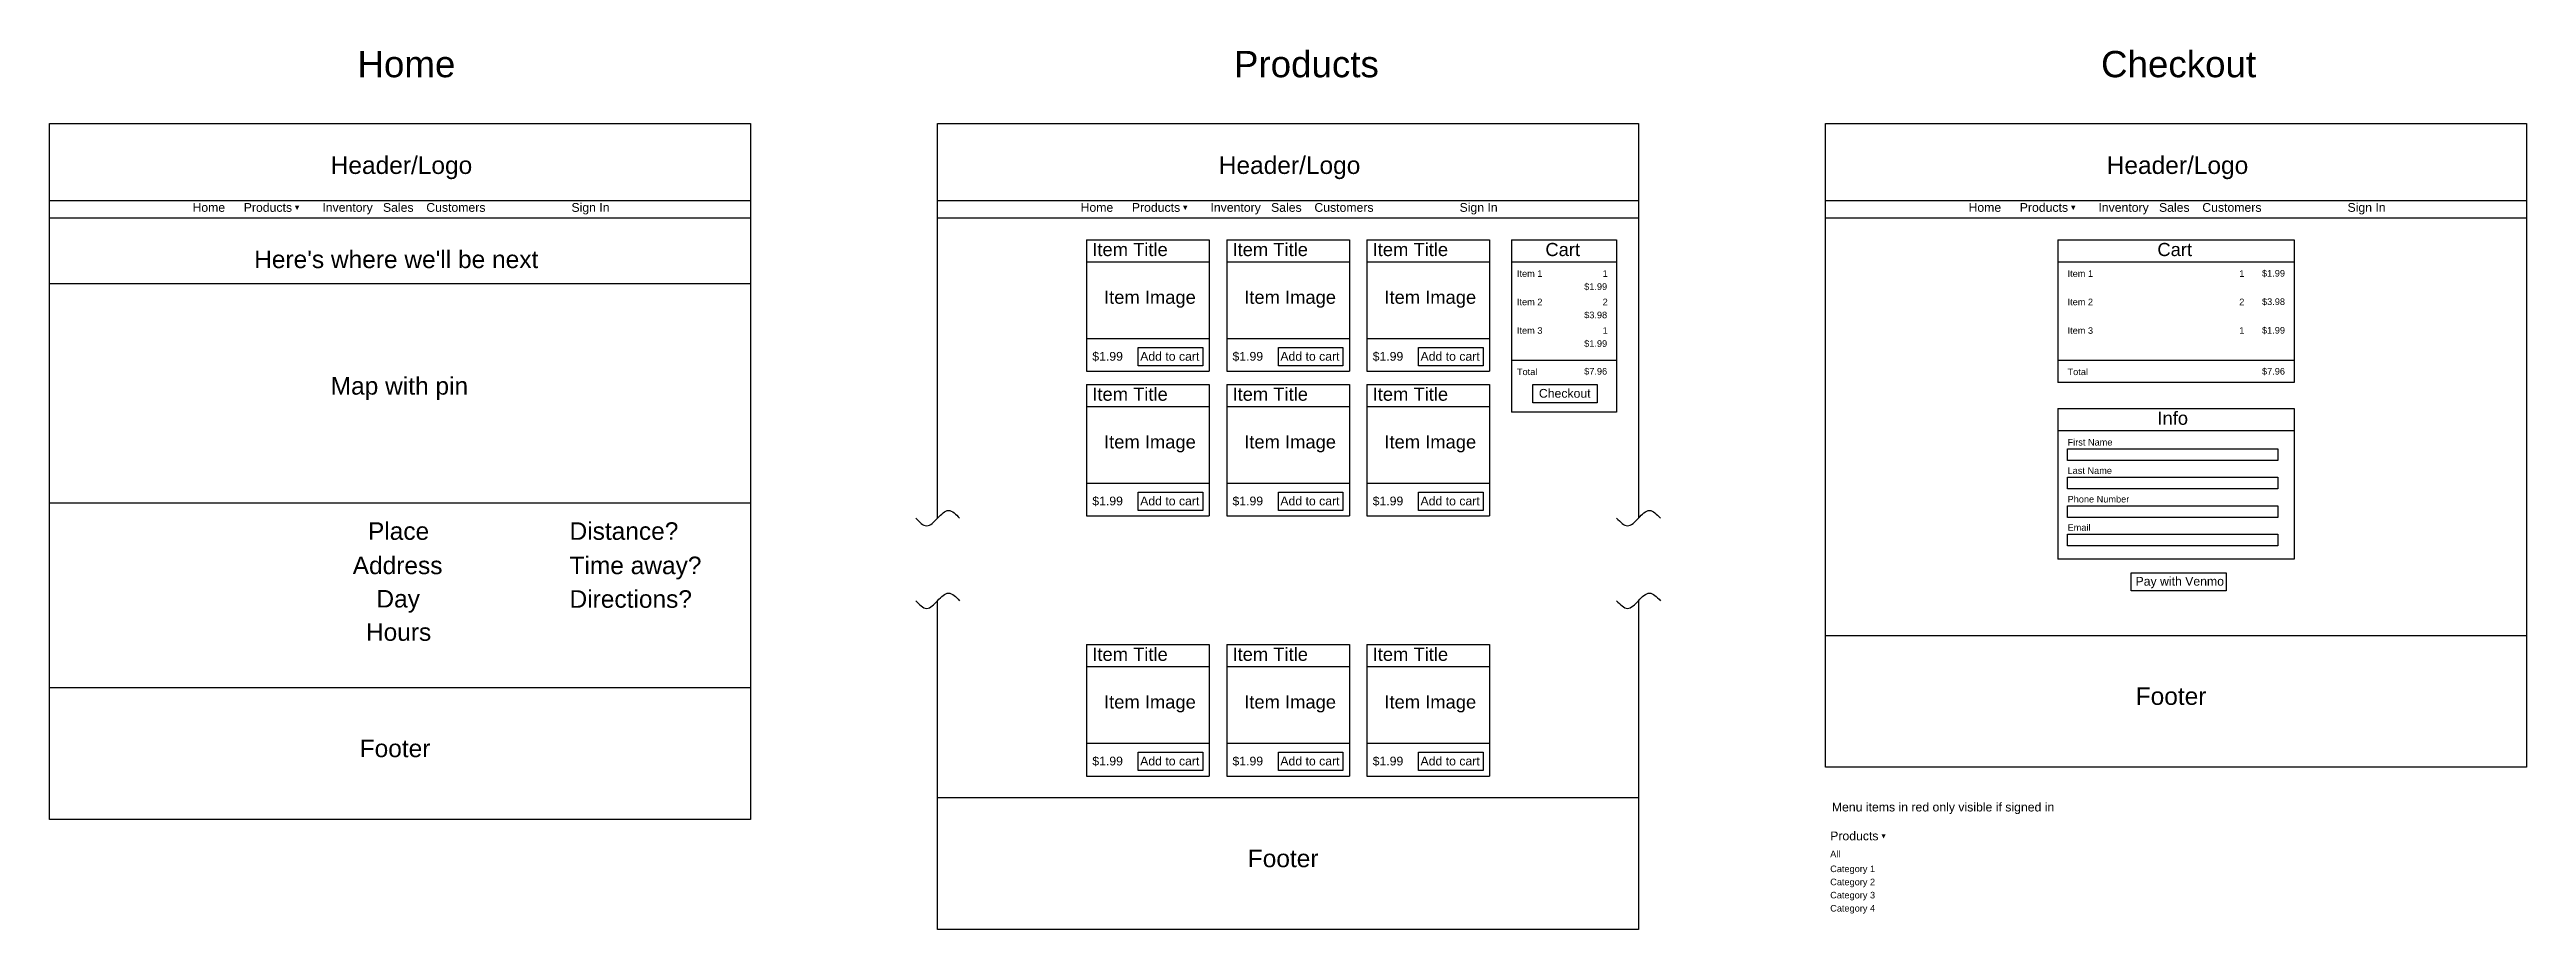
# Model space of a CAD drawing. Header units: inches. Extents: x 10.7 to 67.2, y -0.7 to 19.3.
import ezdxf

# ---------------------------------------------------------------- set-up
doc = ezdxf.new("R2010")
doc.units = ezdxf.units.IN
doc.header["$MEASUREMENT"] = 0
doc.styles.get("Standard").update_dxf_attribs({"font": 'arial.ttf'})

msp = doc.modelspace()

# ---------------------------------------------------------------- hatches: boundary and pattern name
h = msp.add_hatch(color=256)
h.dxf.hatch_style = 1
h.paths.add_polyline_path([(16.392, 15.776), (16.292, 15.776), (16.342, 15.676)])
h = msp.add_hatch(color=256)
h.dxf.hatch_style = 1
h.paths.add_polyline_path([(36.666, 15.776), (36.566, 15.776), (36.616, 15.676)])
h = msp.add_hatch(color=256)
h.dxf.hatch_style = 1
h.paths.add_polyline_path([(56.936, 15.776), (56.836, 15.776), (56.886, 15.676)])
h = msp.add_hatch(color=256)
h.dxf.hatch_style = 1
h.paths.add_polyline_path([(52.608, 1.439), (52.508, 1.439), (52.558, 1.339)])

# ---------------------------------------------------------------- linework, layer by layer
for p, q in [((10.689, 17.65), (26.689, 17.65)), ((10.689, 1.776), (10.689, 17.65)), ((26.689, 17.65), (26.689, 1.776)), ((30.963, 17.65), (46.963, 17.65)), ((30.963, 8.65), (30.963, 17.65)), ((46.963, 17.65), (46.963, 8.65)), ((51.234, 17.65), (67.234, 17.65)), ((51.234, 2.968), (51.234, 17.65)), ((67.234, 17.65), (67.234, 2.968)), ((10.689, 15.9), (26.689, 15.9)), ((30.963, 15.9), (46.963, 15.9)), ((51.234, 15.9), (67.234, 15.9)), ((10.689, 15.5), (26.689, 15.5)), ((30.963, 15.5), (46.963, 15.5)), ((51.234, 15.5), (67.234, 15.5)), ((34.363, 15), (37.163, 15)), ((34.363, 15), (34.363, 12)), ((37.163, 15), (37.163, 12)), ((37.563, 15), (37.563, 12)), ((37.563, 15), (40.363, 15)), ((40.363, 15), (40.363, 12)), ((40.763, 15), (40.763, 12)), ((40.763, 15), (43.563, 15)), ((43.563, 15), (43.563, 12)), ((44.063, 15), (46.463, 15)), ((44.063, 15), (44.063, 11.069)), ((46.463, 15), (46.463, 11.069)), ((56.534, 15), (61.934, 15)), ((56.534, 15), (56.534, 11.742)), ((61.934, 15), (61.934, 11.742)), ((34.363, 14.5), (37.163, 14.5)), ((37.563, 14.5), (40.363, 14.5)), ((40.763, 14.5), (43.563, 14.5)), ((44.063, 14.5), (46.463, 14.5)), ((56.534, 14.5), (61.934, 14.5)), ((10.689, 14), (26.689, 14)), ((34.363, 12.75), (37.163, 12.75)), ((37.563, 12.75), (40.363, 12.75)), ((40.763, 12.75), (43.563, 12.75)), ((34.363, 12), (37.163, 12)), ((37.563, 12), (40.363, 12)), ((40.763, 12), (43.563, 12)), ((46.463, 12.246), (44.063, 12.246)), ((61.934, 12.246), (56.534, 12.246)), ((34.363, 11.7), (37.163, 11.7)), ((34.363, 11.7), (34.363, 8.7)), ((37.163, 11.7), (37.163, 8.7)), ((37.563, 11.7), (40.363, 11.7)), ((37.563, 11.7), (37.563, 8.7)), ((40.363, 11.7), (40.363, 8.7)), ((40.763, 11.7), (43.563, 11.7)), ((40.763, 11.7), (40.763, 8.7)), ((43.563, 11.7), (43.563, 8.7)), ((61.934, 11.742), (56.534, 11.742)), ((34.363, 11.2), (37.163, 11.2)), ((37.563, 11.2), (40.363, 11.2)), ((40.763, 11.2), (43.563, 11.2)), ((46.463, 11.069), (44.063, 11.069)), ((56.534, 11.152), (61.934, 11.152)), ((56.534, 11.152), (56.534, 7.711)), ((61.934, 11.152), (61.934, 7.711)), ((56.534, 10.652), (61.934, 10.652)), ((34.363, 9.45), (37.163, 9.45)), ((37.563, 9.45), (40.363, 9.45)), ((40.763, 9.45), (43.563, 9.45)), ((10.689, 9), (26.689, 9)), ((34.363, 8.7), (37.163, 8.7)), ((37.563, 8.7), (40.363, 8.7)), ((40.763, 8.7), (43.563, 8.7)), ((61.934, 7.711), (56.534, 7.711)), ((30.963, -0.734), (30.963, 6.766)), ((46.963, 6.766), (46.963, -0.734)), ((34.363, 5.766), (37.163, 5.766)), ((34.363, 5.766), (34.363, 2.766)), ((37.163, 5.766), (37.163, 2.766)), ((37.563, 5.766), (40.363, 5.766)), ((37.563, 5.766), (37.563, 2.766)), ((40.363, 5.766), (40.363, 2.766)), ((40.763, 5.766), (43.563, 5.766)), ((40.763, 5.766), (40.763, 2.766)), ((43.563, 5.766), (43.563, 2.766)), ((67.234, 5.968), (51.234, 5.968)), ((34.363, 5.266), (37.163, 5.266)), ((37.563, 5.266), (40.363, 5.266)), ((40.763, 5.266), (43.563, 5.266)), ((26.689, 4.776), (10.689, 4.776)), ((34.363, 3.516), (37.163, 3.516)), ((37.563, 3.516), (40.363, 3.516)), ((40.763, 3.516), (43.563, 3.516)), ((67.234, 2.968), (51.234, 2.968)), ((46.963, 2.266), (30.963, 2.266)), ((34.363, 2.766), (37.163, 2.766)), ((37.563, 2.766), (40.363, 2.766)), ((40.763, 2.766), (43.563, 2.766)), ((26.689, 1.776), (10.689, 1.776)), ((46.963, -0.734), (30.963, -0.734))]:
    msp.add_line(p, q)
for points in [[(35.541, 12.542), (37.014, 12.542), (37.014, 12.126), (35.541, 12.126)], [(38.741, 12.542), (40.214, 12.542), (40.214, 12.126), (38.741, 12.126)], [(41.941, 12.542), (43.414, 12.542), (43.414, 12.126), (41.941, 12.126)], [(44.549, 11.697), (46.021, 11.697), (46.021, 11.281), (44.549, 11.281)], [(56.753, 10.231), (61.558, 10.231), (61.558, 9.966), (56.753, 9.966)], [(35.541, 9.242), (37.014, 9.242), (37.014, 8.826), (35.541, 8.826)], [(38.741, 9.242), (40.214, 9.242), (40.214, 8.826), (38.741, 8.826)], [(41.941, 9.242), (43.414, 9.242), (43.414, 8.826), (41.941, 8.826)], [(56.753, 9.586), (61.558, 9.586), (61.558, 9.32), (56.753, 9.32)], [(56.753, 8.931), (61.558, 8.931), (61.558, 8.665), (56.753, 8.665)], [(56.753, 8.285), (61.558, 8.285), (61.558, 8.02), (56.753, 8.02)], [(58.206, 7.402), (60.38, 7.402), (60.38, 6.991), (58.206, 6.991)], [(35.541, 3.308), (37.014, 3.308), (37.014, 2.892), (35.541, 2.892)], [(38.741, 3.308), (40.214, 3.308), (40.214, 2.892), (38.741, 2.892)], [(41.941, 3.308), (43.414, 3.308), (43.414, 2.892), (41.941, 2.892)]]:
    msp.add_lwpolyline(points, close=True)
for points in [[(30.463, 8.65), (30.713, 8.475), (30.963, 8.65), (31.213, 8.825), (31.463, 8.65)], [(46.463, 8.65), (46.713, 8.475), (46.963, 8.65), (47.213, 8.825), (47.463, 8.65)], [(30.463, 6.766), (30.713, 6.591), (30.963, 6.766), (31.213, 6.941), (31.463, 6.766)], [(46.463, 6.766), (46.713, 6.591), (46.963, 6.766), (47.213, 6.941), (47.463, 6.766)]]:
    msp.add_spline(points, degree=3)

# ---------------------------------------------------------------- texts
at = {"attachment_point": 1}
for s, width, insert, char_height in [('Home', 5.81089, (17.718, 19.308), 0.6), ('Products', 5.81089, (37.728, 19.308), 0.6), ('Checkout', 5.81089, (57.522, 19.308), 0.6), ('Header/Logo', 5.81089, (17.108, 16.902), 0.4), ('Header/Logo', 5.81089, (37.382, 16.902), 0.4), ('Header/Logo', 5.81089, (57.652, 16.902), 0.4), ('Home', 5.81089, (13.953, 15.838), 0.2), ('Products', 5.81089, (15.123, 15.838), 0.2), ('Sign In', 5.81089, (22.604, 15.838), 0.2), ('Home', 5.81089, (34.227, 15.838), 0.2), ('Products', 5.81089, (35.397, 15.838), 0.2), ('Sign In', 5.81089, (42.878, 15.838), 0.2), ('Home', 5.81089, (54.497, 15.838), 0.2), ('Products', 5.81089, (55.667, 15.838), 0.2), ('Sign In', 5.81089, (63.149, 15.838), 0.2), ("Here's where we'll be next", 6.84899, (15.361, 14.754), 0.4), ('Item Title', 5.81089, (34.494, 14.928), 0.3), ('Item Title', 5.81089, (37.694, 14.928), 0.3), ('Item Title', 5.81089, (40.894, 14.928), 0.3), ('Cart', 5.81089, (44.838, 14.928), 0.3), ('Cart', 5.81089, (58.809, 14.928), 0.3), ('Item 1', 5.81089, (44.188, 14.304), 0.15), ('1', 5.81089, (46.145, 14.304), 0.15), ('Item 1', 5.81089, (56.758, 14.304), 0.15), ('1', 5.81089, (60.677, 14.304), 0.15), ('$1.99', 5.81089, (61.197, 14.31), 0.15), ('Item Image', 5.81089, (34.762, 13.84), 0.3), ('Item Image', 5.81089, (37.962, 13.84), 0.3), ('Item Image', 5.81089, (41.162, 13.84), 0.3), ('Item 2', 5.81089, (44.188, 13.657), 0.15), ('$1.99', 5.81089, (45.723, 14.007), 0.15), ('2', 5.81089, (46.145, 13.657), 0.15), ('Item 2', 5.81089, (56.758, 13.657), 0.15), ('2', 5.81089, (60.677, 13.657), 0.15), ('$3.98', 5.81089, (61.197, 13.663), 0.15), ('Item 3', 5.81089, (44.188, 13.005), 0.15), ('$3.98', 5.81089, (45.723, 13.36), 0.15), ('Item 3', 5.81089, (56.758, 13.005), 0.15), ('$1.99', 5.81089, (61.197, 13.01), 0.15), ('$1.99', 5.81089, (34.494, 12.441), 0.2), ('Add to cart', 5.81089, (35.587, 12.441), 0.2), ('$1.99', 5.81089, (37.694, 12.441), 0.2), ('Add to cart', 5.81089, (38.787, 12.441), 0.2), ('$1.99', 5.81089, (40.894, 12.441), 0.2), ('Add to cart', 5.81089, (41.987, 12.441), 0.2), ('$1.99', 5.81089, (45.723, 12.708), 0.15), ('1', 5.81089, (46.145, 13.005), 0.15), ('1', 5.81089, (60.677, 13.005), 0.15), ('Map with pin', 5.81089, (17.108, 11.867), 0.4), ('Total', 5.81089, (44.188, 12.063), 0.15), ('$7.96', 5.81089, (45.723, 12.074), 0.15), ('Total', 5.81089, (56.758, 12.063), 0.15), ('$7.96', 5.81089, (61.197, 12.074), 0.15), ('Item Title', 5.81089, (34.494, 11.628), 0.3), ('Item Title', 5.81089, (37.694, 11.628), 0.3), ('Item Title', 5.81089, (40.894, 11.628), 0.3), ('Checkout', 5.81089, (44.689, 11.597), 0.2), ('Info', 5.81089, (58.809, 11.08), 0.3), ('Item Image', 5.81089, (34.762, 10.54), 0.3), ('Item Image', 5.81089, (37.962, 10.54), 0.3), ('Item Image', 5.81089, (41.162, 10.54), 0.3), ('First Name', 5.81089, (56.758, 10.456), 0.15), ('Last Name', 5.81089, (56.758, 9.809), 0.15), ('$1.99', 5.81089, (34.494, 9.141), 0.2), ('Add to cart', 5.81089, (35.587, 9.141), 0.2), ('$1.99', 5.81089, (37.694, 9.141), 0.2), ('Add to cart', 5.81089, (38.787, 9.141), 0.2), ('$1.99', 5.81089, (40.894, 9.141), 0.2), ('Add to cart', 5.81089, (41.987, 9.141), 0.2), ('Phone Number', 5.81089, (56.758, 9.157), 0.15), ('\\pi2.23969;Place', 5.81089, (15.719, 8.555), 0.4), ('Distance?', 5.81089, (22.56, 8.555), 0.4), ('Email', 5.81089, (56.758, 8.511), 0.15), ('\\pi1.89125;Address', 5.81089, (15.719, 7.772), 0.4), ('Time away?', 5.81089, (22.56, 7.772), 0.4), ('\\pi2.43259;Day', 5.81089, (15.719, 7.011), 0.4), ('Directions?', 5.81089, (22.56, 7.005), 0.4), ('Pay with Venmo', 5.81089, (58.31, 7.31), 0.2), ('\\pi2.1933;Hours', 5.81089, (15.719, 6.251), 0.4), ('Item Title', 5.81089, (34.494, 5.694), 0.3), ('Item Title', 5.81089, (37.694, 5.694), 0.3), ('Item Title', 5.81089, (40.894, 5.694), 0.3), ('Item Image', 5.81089, (34.762, 4.607), 0.3), ('Item Image', 5.81089, (37.962, 4.607), 0.3), ('Item Image', 5.81089, (41.162, 4.607), 0.3), ('Footer', 5.81089, (58.313, 4.789), 0.4), ('Footer', 5.81089, (17.769, 3.597), 0.4), ('$1.99', 5.81089, (34.494, 3.208), 0.2), ('Add to cart', 5.81089, (35.587, 3.208), 0.2), ('$1.99', 5.81089, (37.694, 3.208), 0.2), ('Add to cart', 5.81089, (38.787, 3.208), 0.2), ('$1.99', 5.81089, (40.894, 3.208), 0.2), ('Add to cart', 5.81089, (41.987, 3.208), 0.2), ('Products', 5.81089, (51.339, 1.5), 0.2), ('Footer', 5.81089, (38.043, 1.087), 0.4), ('All', 5.81089, (51.339, 1.063), 0.15), ('Category 1', 5.81089, (51.339, 0.724), 0.15), ('Category 2', 5.81089, (51.339, 0.424), 0.15), ('Category 3', 5.81089, (51.339, 0.124), 0.15), ('Category 4', 5.81089, (51.339, -0.176), 0.15)]:
    msp.add_mtext_dynamic_manual_height_columns(s, width=width, gutter_width=1, heights=[0], dxfattribs=dict(at, insert=insert, char_height=char_height))
at = {"color": 242, "true_color": 0xcd2027, "char_height": 0.2, "attachment_point": 1}
for s, insert in [('Inventory', (16.918, 15.838)), ('Sales', (18.301, 15.838)), ('Customers', (19.29, 15.838)), ('Inventory', (37.192, 15.838)), ('Sales', (38.575, 15.838)), ('Customers', (39.564, 15.838)), ('Inventory', (57.462, 15.838)), ('Sales', (58.845, 15.838)), ('Customers', (59.834, 15.838)), ('Menu items in red only visible if signed in', (51.377, 2.158))]:
    msp.add_mtext_dynamic_manual_height_columns(s, width=5.81089, gutter_width=1, heights=[0], dxfattribs=dict(at, insert=insert))

doc.saveas('drawing.dxf')
